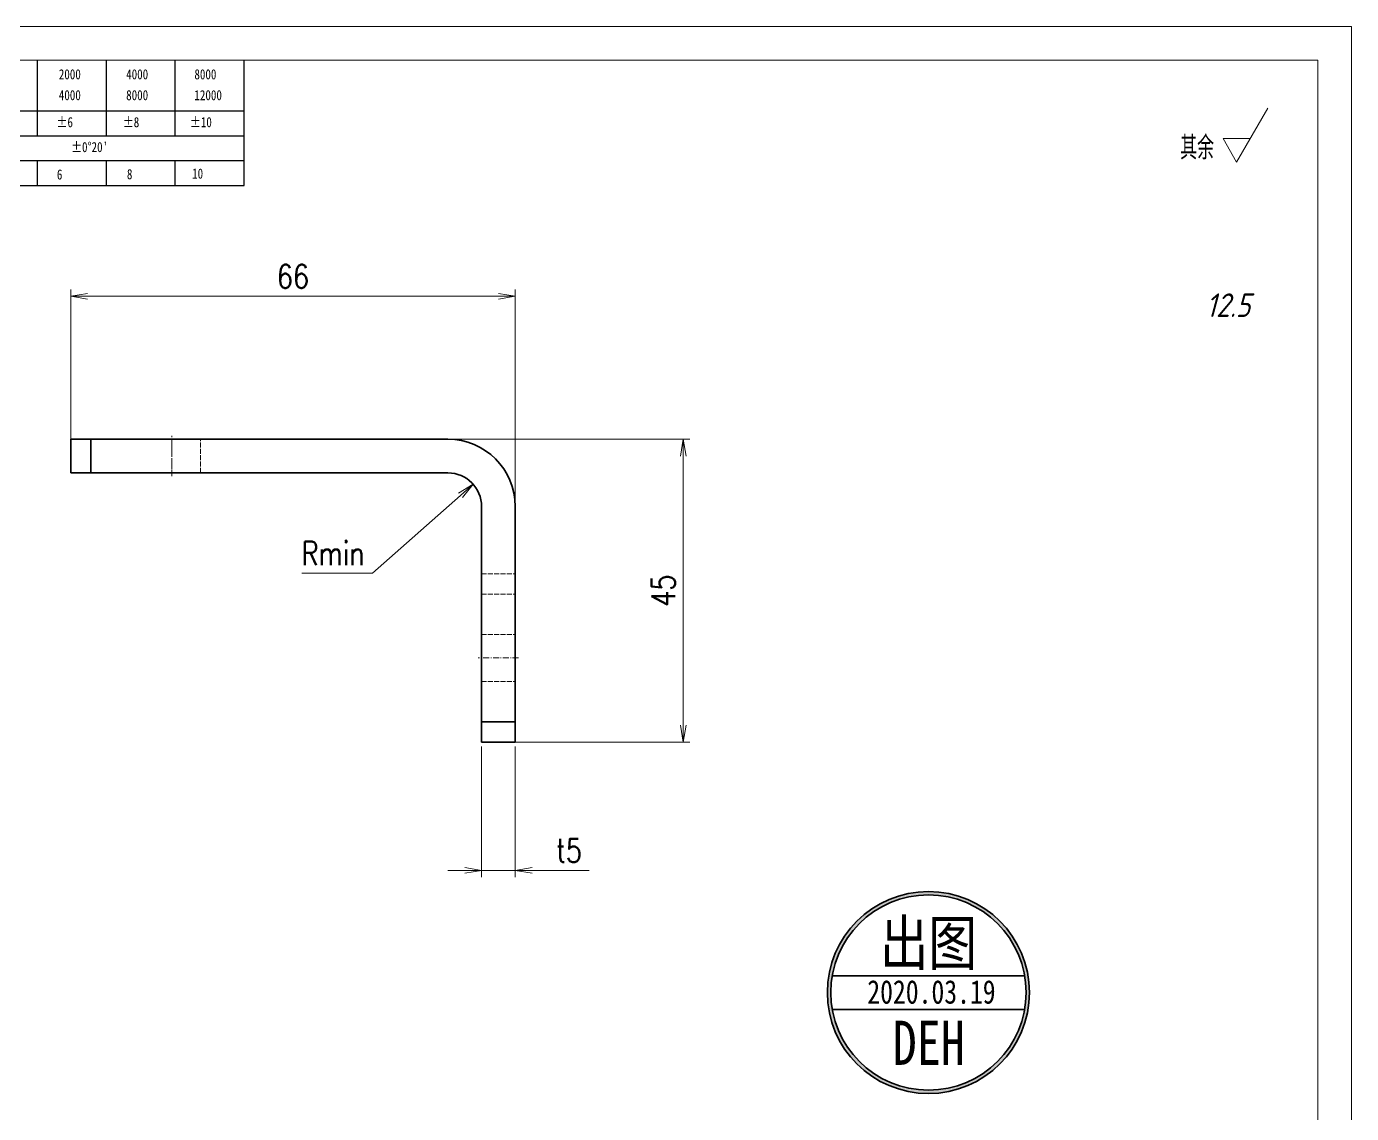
# Model space of a CAD drawing. Header units: millimetres. Extents: x -49572 to 104182, y -50696 to 51993.
# Drawn here: x -45756.4 to -45559.7, y 45007.4 to 45168.9 of the extents above; entities that cross this region are included whole.
import ezdxf
from ezdxf.enums import TextEntityAlignment as Align

# ---------------------------------------------------------------- set-up
doc = ezdxf.new("R2010")
doc.units = ezdxf.units.MM
doc.header["$LTSCALE"] = 0.5
for name, pattern in [('DASHDOT', [18.5, 12, -3, 0.5, -3]), ('DASHED', [15, 12, -3]), ('DOT2', [0.125, 0, -0.125])]:
    doc.linetypes.add(name, pattern=pattern)
for name, color, linetype, lineweight in [('印章专用-出图', 1, 'Continuous', 80), ('图框', 7, 'Continuous', 18), ('标注线', 3, 'Continuous', 18)]:
    doc.layers.add(name, color=color, linetype=linetype, lineweight=lineweight)
doc.layers.add('图\\M+19E79\\M+195B6\\M+18E9A', color=7, linetype='Continuous')
doc.layers.add('打印', color=7, linetype='Continuous', lineweight=15, plot=False)
doc.layers.add('打印-禁用', color=7, linetype='Continuous', lineweight=15, plot=False)
doc.styles.add('DIM', font='romans.shx', dxfattribs={"width": 0.8, "bigfont": 'bigfont.shx'})
doc.styles.add('国标', font='simfang.ttf', dxfattribs={"width": 0.8})
doc.styles.add('机械长仿宋', font='gbenor.shx', dxfattribs={"height": 1, "bigfont": 'gbcbig.shx'})
doc.dimstyles.new('DEH 1-1$0', dxfattribs={"dimtxt": 3.5, "dimasz": 2.5, "dimexe": 1, "dimexo": 0.625, "dimgap": 1.2, "dimtad": 1, "dimzin": 9, "dimdsep": 46, "dimtxsty": 'DIM', "dimblk": 'OPEN', "dimcen": 0, "dimclrd": 8, "dimclre": 8, "dimclrt": 2, "dimazin": 2, "dimtfac": 0.5, "dimtmove": 0, "dimatfit": 3, "dimldrblk": 'OPEN', "dimfxl": 0, "dimtolj": 2, "dimlwd": 18, "dimlwe": 18, "dimarcsym": 0})
doc.dimstyles.new('DEH 1-1$4', dxfattribs={"dimtxt": 3.5, "dimasz": 2.5, "dimexe": 1, "dimexo": 0.625, "dimgap": 1.2, "dimtad": 1, "dimtoh": 1, "dimdsep": 46, "dimtxsty": 'DIM', "dimblk": 'OPEN', "dimcen": 0, "dimclrd": 8, "dimclre": 8, "dimclrt": 2, "dimazin": 2, "dimtfac": 0.5, "dimtofl": 0, "dimtmove": 0, "dimatfit": 3, "dimldrblk": 'OPEN', "dimfxl": 0, "dimtolj": 2, "dimlwd": 18, "dimlwe": 18, "dimarcsym": 0})

# ---------------------------------------------------------------- blocks, each defined once
blk = doc.blocks.new('GZDEH零件A3图框V01版')
at = {"layer": '图\\M+19E79\\M+195B6\\M+18E9A', "color": 9}
for p, q in [((3082.42, -1561.98), (3082.42, -1554.46)), ((3092.64, -1561.98), (3092.64, -1554.46)), ((3102.86, -1561.98), (3102.86, -1554.46)), ((3113.09, -1573.08), (3113.09, -1554.46)), ((2996.09, -1561.98), (3113.09, -1561.98)), ((3082.42, -1565.68), (3082.42, -1561.98)), ((3092.64, -1565.68), (3092.64, -1561.98)), ((3102.86, -1565.68), (3102.86, -1561.98)), ((2996.09, -1565.68), (3113.09, -1565.68)), ((2996.09, -1569.38), (3113.09, -1569.38)), ((3082.42, -1573.08), (3082.42, -1569.48)), ((3092.64, -1573.08), (3092.64, -1569.38)), ((3102.86, -1573.08), (3102.86, -1569.38)), ((2990.09, -1573.08), (3113.09, -1573.08))]:
    blk.add_line(p, q, dxfattribs=at)
at = {"layer": '图框', "linetype": 'Continuous'}
for p, q in [((3272.49, -1554.46), (2882.49, -1554.46)), ((3272.49, -1832.96), (3272.49, -1554.46))]:
    blk.add_line(p, q, dxfattribs=at)
at = {"layer": '打印-禁用', "linetype": 'Continuous'}
for p, q in [((3277.49, -1549.46), (2857.49, -1549.46)), ((3277.49, -1846.46), (3277.49, -1549.46))]:
    blk.add_line(p, q, dxfattribs=at)
at = {"layer": '图\\M+19E79\\M+195B6\\M+18E9A', "color": 9, "style": '国标', "width": 0.8}
for s, p in [('2000', (3085.57, -1557.31)), ('4000', (3095.57, -1557.31)), ('8000', (3105.7, -1557.31)), ('4000', (3085.57, -1560.41)), ('8000', (3095.57, -1560.41)), ('12000', (3105.7, -1560.41)), ('±6', (3085.22, -1564.42)), ('±8', (3095.06, -1564.42)), ('±10', (3105.02, -1564.42)), ("±0%%D20'", (3087.38, -1568.12)), ('6', (3085.28, -1572.19)), ('8', (3095.68, -1572.15)), ('10', (3105.36, -1572.06))]:
    blk.add_text(s, height=1.5, dxfattribs=at).set_placement(p)
blk = doc.blocks.new('DEH A3')
at = {"layer": '图框'}
blk.add_blockref('GZDEH零件A3图框V01版', (-2857.49, 1846.46), dxfattribs=at)
blk = doc.blocks.new('FINISHER_TR')
at = {"layer": '标注线'}
for p, q in [((0, 0), (4.62, 8)), ((-2.02, 3.5), (0, 0)), ((2.02, 3.5), (-2.02, 3.5))]:
    blk.add_line(p, q, dxfattribs=at)
at = {"layer": '标注线', "color": 2, "style": '机械长仿宋', "oblique": 15}
blk.add_attdef('0.0', text='', height=3.5, dxfattribs=at).set_placement((2.03, -24.04), align=Align.BOTTOM_RIGHT)
blk = doc.blocks.new('其余12.5')
at = {"layer": '标注线'}
blk.add_blockref('FINISHER_TR', (0, 0), dxfattribs=at).add_auto_attribs({'0.0': '12.5'})
at = {"layer": '标注线', "color": 7, "linetype": 'DOT2', "style": '机械长仿宋'}
blk.add_text('其余', height=3.5, dxfattribs=at).set_placement((-8.38, 0.4))
blk = doc.blocks.new('_Open')
at = {"color": 0, "linetype": 'ByBlock', "lineweight": -2}
for p, q in [((-1, 0.167), (0, 0)), ((-1, -0.167), (0, 0)), ((0, 0), (-1, 0))]:
    blk.add_line(p, q, dxfattribs=at)
blk = doc.blocks.new('*D89')
at = {"layer": 'Defpoints', "color": 0, "transparency": 16777216}
for p in [(-45683.81, 45128.81), (-45749.81, 45106.07), (-45683.81, 45092.67)]:
    blk.add_point(p, dxfattribs=at)
at = {"layer": '标注线', "color": 8, "lineweight": 18, "transparency": 16777216}
for p, q in [((-45749.81, 45106.7), (-45749.81, 45129.81)), ((-45683.81, 45093.3), (-45683.81, 45129.81)), ((-45747.31, 45128.81), (-45686.31, 45128.81))]:
    blk.add_line(p, q, dxfattribs=at)
at = {"layer": '标注线', "color": 8, "lineweight": 18, "transparency": 16777216, "xscale": 2.5, "yscale": 2.5, "zscale": 2.5, "rotation": 180}
blk.add_blockref('_Open', (-45749.81, 45128.81), dxfattribs=at)
at = {"layer": '标注线', "color": 8, "lineweight": 18, "transparency": 16777216, "xscale": 2.5, "yscale": 2.5, "zscale": 2.5}
blk.add_blockref('_Open', (-45683.81, 45128.81), dxfattribs=at)
at = {"layer": '标注线', "color": 2, "transparency": 16777216, "insert": (-45716.81, 45131.76), "char_height": 3.5, "attachment_point": 5, "style": 'DIM'}
blk.add_mtext('\\A2;66', dxfattribs=at)
blk = doc.blocks.new('*D90')
at = {"layer": 'Defpoints', "color": 0, "transparency": 16777216}
for p in [(-45699.19, 45107.58), (-45685.55, 45062.58), (-45658.87, 45062.58)]:
    blk.add_point(p, dxfattribs=at)
at = {"layer": '标注线', "color": 8, "lineweight": 18, "transparency": 16777216}
for p, q in [((-45698.56, 45107.58), (-45657.87, 45107.58)), ((-45658.87, 45105.08), (-45658.87, 45065.08)), ((-45684.92, 45062.58), (-45657.87, 45062.58))]:
    blk.add_line(p, q, dxfattribs=at)
at = {"layer": '标注线', "color": 8, "lineweight": 18, "transparency": 16777216, "xscale": 2.5, "yscale": 2.5, "zscale": 2.5}
for p, rotation in [((-45658.87, 45107.58), 90), ((-45658.87, 45062.58), 270)]:
    blk.add_blockref('_Open', p, dxfattribs=dict(at, rotation=rotation))
at = {"layer": '标注线', "color": 2, "transparency": 16777216, "insert": (-45661.82, 45085.08), "char_height": 3.5, "attachment_point": 5, "rotation": 90, "style": 'DIM'}
blk.add_mtext('\\A2;45', dxfattribs=at)
blk = doc.blocks.new('*D91')
at = {"layer": 'Defpoints', "color": 0, "transparency": 16777216}
for p in [(-45690.06, 45100.89), (-45693.81, 45097.58)]:
    blk.add_point(p, dxfattribs=at)
at = {"layer": '标注线', "color": 8, "lineweight": 18, "transparency": 16777216}
for p, q in [((-45704.98, 45087.68), (-45691.93, 45099.24)), ((-45715.51, 45087.68), (-45704.98, 45087.68))]:
    blk.add_line(p, q, dxfattribs=at)
at = {"layer": '标注线', "color": 8, "lineweight": 18, "transparency": 16777216, "xscale": 2.5, "yscale": 2.5, "zscale": 2.5, "rotation": 41.53448144366305}
blk.add_blockref('_Open', (-45690.06, 45100.89), dxfattribs=at)
at = {"layer": '标注线', "color": 2, "transparency": 16777216, "insert": (-45710.84, 45090.63), "char_height": 3.5, "attachment_point": 5, "style": 'DIM'}
blk.add_mtext('\\A2;{\\Fromans,bigfont|c134;Rmin}', dxfattribs=at)
blk = doc.blocks.new('*D92')
at = {"layer": 'Defpoints', "color": 0, "transparency": 16777216}
for p in [(-45688.81, 45062.58), (-45683.81, 45062.58), (-45683.81, 45043.53)]:
    blk.add_point(p, dxfattribs=at)
at = {"layer": '标注线', "color": 8, "lineweight": 18, "transparency": 16777216}
for p, q in [((-45688.81, 45061.95), (-45688.81, 45042.53)), ((-45683.81, 45061.95), (-45683.81, 45042.53)), ((-45691.31, 45043.53), (-45693.81, 45043.53)), ((-45688.81, 45043.53), (-45683.81, 45043.53)), ((-45681.31, 45043.53), (-45672.81, 45043.53))]:
    blk.add_line(p, q, dxfattribs=at)
at = {"layer": '标注线', "color": 8, "lineweight": 18, "transparency": 16777216, "xscale": 2.5, "yscale": 2.5, "zscale": 2.5}
blk.add_blockref('_Open', (-45688.81, 45043.53), dxfattribs=at)
at = {"layer": '标注线', "color": 8, "lineweight": 18, "transparency": 16777216, "xscale": 2.5, "yscale": 2.5, "zscale": 2.5, "rotation": 180}
blk.add_blockref('_Open', (-45683.81, 45043.53), dxfattribs=at)
at = {"layer": '标注线', "color": 2, "transparency": 16777216, "insert": (-45675.81, 45046.48), "char_height": 3.5, "attachment_point": 5, "style": 'DIM'}
blk.add_mtext('\\A2;{\\Fromans,bigfont|c134;t}5', dxfattribs=at)
blk = doc.blocks.new('出图章')
at = {"layer": '印章专用-出图'}
h = blk.add_hatch(color=256, dxfattribs=at)
h.paths.add_polyline_path([(15, 0, 1), (-15, 0, 1)])
h.paths.add_polyline_path([(14.5, 0, 1), (-14.5, 0, 1)], flags=16)
h.paths.add_polyline_path([(-7.31, -12.35), (7.41, -12.35), (7.41, -2.73), (-7.31, -2.73)], flags=8)
at = {"layer": '印章专用-出图', "lineweight": 35}
for p, q in [((-14.28, 2.5), (14.28, 2.5)), ((-14.28, -2.5), (14.28, -2.5))]:
    blk.add_line(p, q, dxfattribs=at)
for radius in [15, 14.5]:
    blk.add_circle((0, 0), radius, dxfattribs=at)
at = {"layer": '印章专用-出图', "color": 4, "style": '国标', "width": 0.8}
blk.add_text('DEH', height=6.562, dxfattribs=at).set_placement((0.05, -10.74), align=Align.CENTER)
at = {"layer": '印章专用-出图', "color": 3, "style": '国标', "width": 0.8}
blk.add_attdef('出图', text='', height=6.6, dxfattribs=at).set_placement((0, 7.35), align=Align.MIDDLE_CENTER)
at = {"layer": '印章专用-出图', "color": 2, "style": '国标', "width": 0.8}
blk.add_attdef('XXXX.XX.XX', text='', height=3.5, dxfattribs=at).set_placement((0.45, 0.1), align=Align.MIDDLE_CENTER)
blk = doc.blocks.new('YZ-CT')
at = {"layer": '印章专用-出图'}
blk.add_blockref('出图章', (0.63, 0), dxfattribs=at).add_auto_attribs({'出图': '出图', 'XXXX.XX.XX': '2020.03.19'})

msp = doc.modelspace()

# ---------------------------------------------------------------- linework, layer by layer
at = {"color": 2, "linetype": 'DASHDOT', "lineweight": 13, "ltscale": 0.15}
msp.add_line((-45734.806, 45102.078), (-45734.806, 45108.078), dxfattribs=at)
at = {"color": 7, "lineweight": 35, "ltscale": 0.075}
for p, q in [((-45746.806, 45107.578), (-45749.806, 45107.578)), ((-45746.806, 45102.578), (-45749.806, 45102.578)), ((-45688.806, 45062.578), (-45688.806, 45065.578)), ((-45683.806, 45062.578), (-45683.806, 45065.578))]:
    msp.add_line(p, q, dxfattribs=at)
at = {"color": 7, "lineweight": 35, "ltscale": 0.125}
for p, q in [((-45749.806, 45102.578), (-45749.806, 45107.578)), ((-45746.806, 45102.578), (-45746.806, 45107.578)), ((-45683.806, 45065.578), (-45688.806, 45065.578)), ((-45683.806, 45062.578), (-45688.806, 45062.578))]:
    msp.add_line(p, q, dxfattribs=at)
at = {"color": 7, "lineweight": 35}
for p, q in [((-45693.806, 45107.578), (-45746.806, 45107.578)), ((-45746.806, 45102.578), (-45693.806, 45102.578)), ((-45688.806, 45097.578), (-45688.806, 45065.578)), ((-45683.806, 45065.578), (-45683.806, 45097.578))]:
    msp.add_line(p, q, dxfattribs=at)
at = {"color": 1, "linetype": 'DASHED', "lineweight": 13, "ltscale": 0.125}
for p, q in [((-45746.806, 45107.578), (-45746.806, 45102.578)), ((-45734.806, 45107.578), (-45734.806, 45102.578)), ((-45734.806, 45107.578), (-45734.806, 45102.578)), ((-45730.556, 45102.578), (-45730.556, 45107.578)), ((-45688.806, 45087.578), (-45683.806, 45087.578)), ((-45688.806, 45084.578), (-45683.806, 45084.578)), ((-45688.806, 45078.578), (-45683.806, 45078.578)), ((-45688.806, 45071.578), (-45683.806, 45071.578))]:
    msp.add_line(p, q, dxfattribs=at)
at = {"color": 2, "linetype": 'DASHDOT', "lineweight": 13, "ltscale": 0.150024}
msp.add_line((-45683.306, 45075.078), (-45689.307, 45075.078), dxfattribs=at)
at = {"color": 7, "lineweight": 35}
for radius in [10, 5]:
    msp.add_arc((-45693.806, 45097.578), radius, 0, 90, dxfattribs=at)
at = {"layer": '打印'}
msp.add_lwpolyline([(-45979.651, 45168.886), (-45559.651, 45168.886), (-45559.651, 44871.886), (-45979.651, 44871.886)], close=True, dxfattribs=at)

# ---------------------------------------------------------------- block references
at = {"layer": '印章专用-出图'}
msp.add_blockref('YZ-CT', (-45623.096, 45025.383), dxfattribs=at)
at = {"layer": '图框'}
msp.add_blockref('DEH A3', (-45979.651, 44871.886), dxfattribs=at)
at = {"layer": '标注线'}
msp.add_blockref('其余12.5', (-45576.707, 45148.729), dxfattribs=at)

# ---------------------------------------------------------------- dimensions: what is measured, and where the dimension line sits
dim = msp.add_linear_dim(base=(-45683.806, 45128.807), p1=(-45749.806, 45106.073), p2=(-45683.806, 45092.674), dimstyle='DEH 1-1$0', dxfattribs=at)
dim.commit()
dim.dimension.update_dxf_attribs({"geometry": '*D89', "text_midpoint": (-45716.806, 45131.757)})
dim = msp.add_linear_dim(base=(-45658.871, 45062.578), p1=(-45699.187, 45107.578), p2=(-45685.549, 45062.578), angle=90, dimstyle='DEH 1-1$0', dxfattribs=at)
dim.commit()
dim.dimension.update_dxf_attribs({"geometry": '*D90', "text_midpoint": (-45661.821, 45085.078)})
dim = msp.add_radius_dim(center=(-45693.806, 45097.578), mpoint=(-45690.063, 45100.893), text='{\\Fromans,bigfont|c134;Rmin}', dimstyle='DEH 1-1$4', override={"dimtmove": 1}, dxfattribs=at)
dim.commit()
dim.dimension.update_dxf_attribs({"geometry": '*D91', "text_midpoint": (-45704.977, 45087.683), "dimtype": 164})
dim = msp.add_linear_dim(base=(-45683.806, 45043.53), p1=(-45688.806, 45062.578), p2=(-45683.806, 45062.578), text='{\\Fromans,bigfont|c134;t}<>', dimstyle='DEH 1-1$0', dxfattribs=at)
dim.commit()
dim.dimension.update_dxf_attribs({"geometry": '*D92', "text_midpoint": (-45675.806, 45046.48)})

doc.saveas('drawing.dxf')
